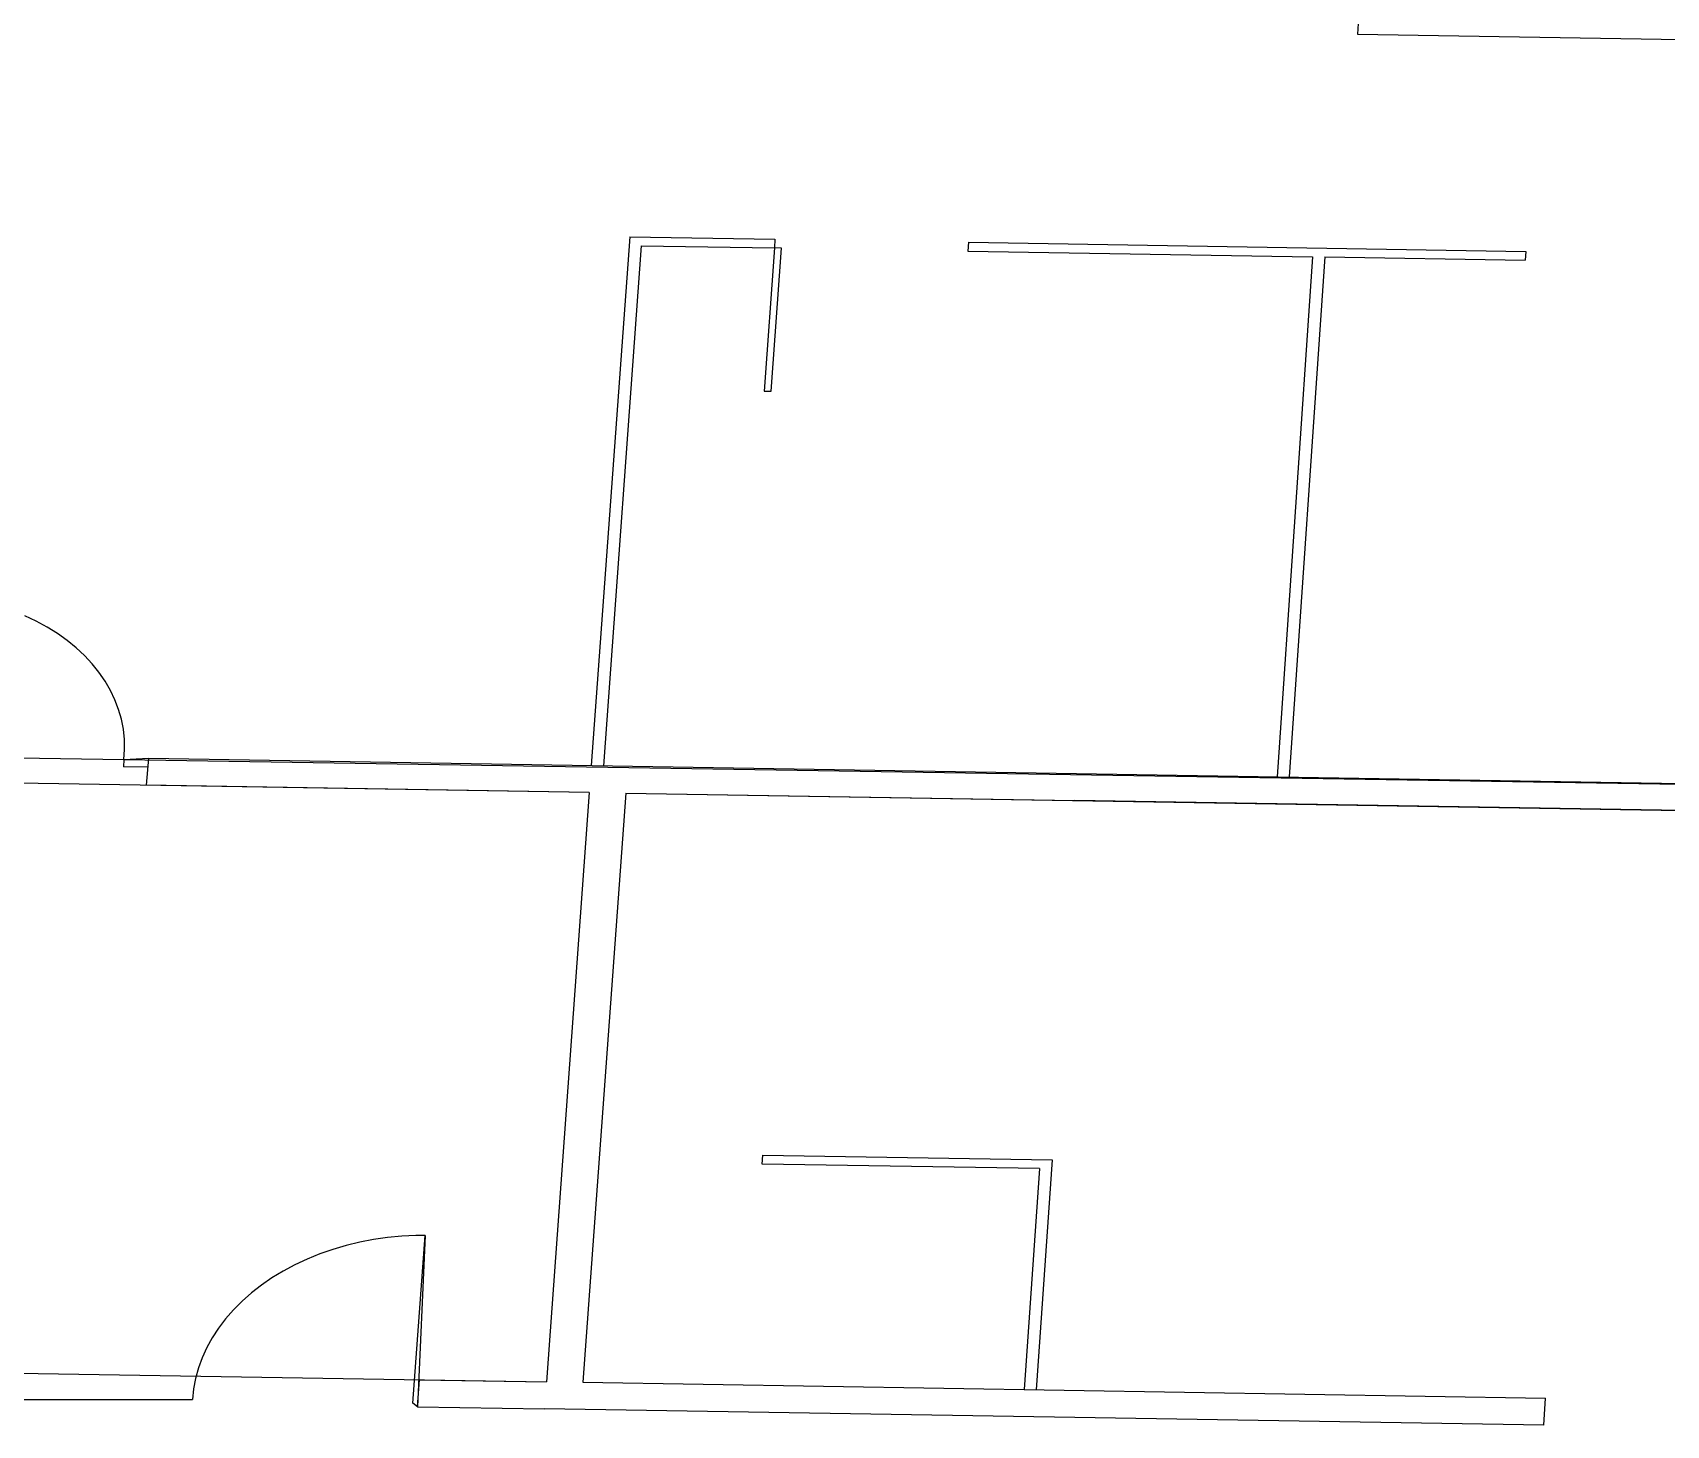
# Model space of a CAD drawing. Extents: x -68 to 264, y 51 to 115.
# Drawn here: x -33.9 to -26.17, y 68.67 to 75.26 of the extents above; entities that cross this region are included whole.
import ezdxf

# ---------------------------------------------------------------- set-up
doc = ezdxf.new("R2010")
doc.units = 0
doc.layers.get('0').update_dxf_attribs({"linetype": 'CONTINUOUS'})

msp = doc.modelspace()

# ---------------------------------------------------------------- linework, layer by layer
for p, q in [((-27.6215, 75.3819), (-27.6302, 75.2554)), ((-27.6302, 75.2554), (-25.1247, 75.2145)), ((-31.0749, 74.2968), (-31.2575, 71.7932)), ((-31.0207, 74.2536), (-31.2, 71.7922)), ((-31.0749, 74.2968), (-30.3878, 74.2856)), ((-31.0207, 74.2536), (-30.3908, 74.2433)), ((-30.3878, 74.2856), (-30.3908, 74.2433)), ((-29.4716, 74.2706), (-29.4746, 74.2283)), ((-29.4716, 74.2706), (-26.8337, 74.2275)), ((-30.3908, 74.2433), (-30.4396, 73.566)), ((-30.4052, 73.5654), (-30.3565, 74.2428)), ((-30.3565, 74.2428), (-30.3908, 74.2433)), ((-29.4746, 74.2283), (-27.8424, 74.2017)), ((-27.8424, 74.2017), (-28.0109, 71.7399)), ((-27.7852, 74.2007), (-27.9535, 71.739)), ((-27.7852, 74.2007), (-26.8366, 74.1852)), ((-26.8337, 74.2275), (-26.8366, 74.1852)), ((-30.4396, 73.566), (-30.4052, 73.5654)), ((-33.8852, 72.4765), (-33.9389, 72.502)), ((-33.8339, 72.4486), (-33.8852, 72.4765)), ((-33.7853, 72.4182), (-33.8339, 72.4486)), ((-33.7395, 72.3855), (-33.7853, 72.4182)), ((-33.6968, 72.3506), (-33.7395, 72.3855)), ((-33.6573, 72.3136), (-33.6968, 72.3506)), ((-33.6211, 72.2748), (-33.6573, 72.3136)), ((-33.5884, 72.2343), (-33.6211, 72.2748)), ((-33.5595, 72.1922), (-33.5884, 72.2343)), ((-33.5342, 72.1487), (-33.5595, 72.1922)), ((-33.5129, 72.104), (-33.5342, 72.1487)), ((-33.4955, 72.0582), (-33.5129, 72.104)), ((-33.4822, 72.0117), (-33.4955, 72.0582)), ((-33.4729, 71.9645), (-33.4822, 72.0117)), ((-33.4678, 71.9168), (-33.4729, 71.9645)), ((-33.4701, 71.8209), (-33.4669, 71.8689)), ((-33.4669, 71.8689), (-33.4678, 71.9168)), ((-34.6191, 71.8397), (-20.5818, 71.6182)), ((-33.4701, 71.8209), (-33.4727, 71.7868)), ((-33.3578, 71.785), (-33.4727, 71.7868)), ((-33.4701, 71.8209), (-33.3545, 71.8275)), ((-33.3545, 71.8275), (-33.3642, 71.6998)), ((-33.3545, 71.8275), (-20.5818, 71.6182)), ((-31.2668, 71.6654), (-34.6283, 71.7205)), ((-31.2668, 71.6654), (-33.3642, 71.6998)), ((-31.2668, 71.6654), (-31.4703, 68.8746)), ((-31.0944, 71.6626), (-31.2971, 68.8728)), ((-31.0944, 71.6626), (-28.968, 71.6277)), ((-31.0944, 71.6626), (-25.5194, 71.5712)), ((-25.5194, 71.5712), (-28.968, 71.6277)), ((-30.4492, 69.9059), (-30.4461, 69.9487)), ((-30.4461, 69.9487), (-29.0751, 69.9262)), ((-29.0751, 69.9262), (-29.1511, 68.8374)), ((-29.1357, 69.8844), (-30.4492, 69.9059)), ((-29.1357, 69.8844), (-29.2087, 68.8384)), ((-32.3538, 69.536), (-32.4184, 69.5204)), ((-32.2882, 69.5486), (-32.3538, 69.536)), ((-32.2217, 69.558), (-32.2882, 69.5486)), ((-32.1547, 69.5643), (-32.2217, 69.558)), ((-32.0875, 69.5674), (-32.1547, 69.5643)), ((-32.1018, 68.7743), (-32.0433, 69.5677)), ((-32.0433, 69.5677), (-32.0875, 69.5674)), ((-32.0433, 69.5677), (-32.08, 68.7567)), ((-32.6032, 69.456), (-32.6609, 69.429)), ((-32.5434, 69.4804), (-32.6032, 69.456)), ((-32.4817, 69.5019), (-32.5434, 69.4804)), ((-32.4184, 69.5204), (-32.4817, 69.5019)), ((-32.7164, 69.3993), (-32.7693, 69.3671)), ((-32.6609, 69.429), (-32.7164, 69.3993)), ((-32.8195, 69.3326), (-32.8667, 69.2958)), ((-32.7693, 69.3671), (-32.8195, 69.3326)), ((-32.9107, 69.2569), (-32.9515, 69.2161)), ((-32.8667, 69.2958), (-32.9107, 69.2569)), ((-32.9887, 69.1735), (-33.0223, 69.1294)), ((-32.9515, 69.2161), (-32.9887, 69.1735)), ((-33.0521, 69.0838), (-33.0781, 69.037)), ((-33.0223, 69.1294), (-33.0521, 69.0838)), ((-33.0781, 69.037), (-33.1, 68.9892)), ((-34.8447, 68.9301), (-31.4703, 68.8746)), ((-33.1178, 68.9405), (-33.1315, 68.8912)), ((-33.1, 68.9892), (-33.1178, 68.9405)), ((-33.1409, 68.8415), (-33.1461, 68.7914)), ((-33.1315, 68.8912), (-33.1409, 68.8415)), ((-32.08, 68.7567), (-32.0706, 68.8845)), ((-32.0706, 68.8845), (-31.4703, 68.8746)), ((-31.2971, 68.8728), (-26.7393, 68.7977)), ((-34.2147, 68.7918), (-33.1461, 68.7914)), ((-32.08, 68.7567), (-32.1018, 68.7743)), ((-26.7479, 68.6689), (-26.7393, 68.7977)), ((-32.08, 68.7567), (-31.4796, 68.7468)), ((-26.7479, 68.6689), (-31.4796, 68.7468))]:
    msp.add_line(p, q)

doc.saveas('drawing.dxf')
